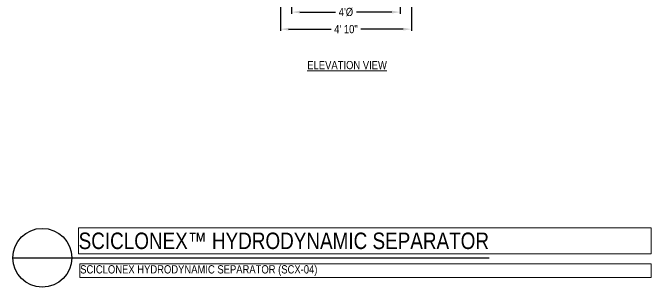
# Model space of a CAD drawing. Extents: x 16 to 201, y 6 to 241.
# Drawn here: x 16.3 to 200.9, y 5.8 to 85.3 of the extents above; entities that cross this region are included whole.
import ezdxf

# ---------------------------------------------------------------- set-up
doc = ezdxf.new("R2010")
doc.units = 0
doc.header["$LTSCALE"] = 10
doc.header["$MEASUREMENT"] = 0
doc.header["$PDMODE"] = 35
doc.layers.get('0').update_dxf_attribs({"linetype": 'CONTINUOUS'})
doc.layers.get('Defpoints').update_dxf_attribs({"linetype": 'CONTINUOUS'})
for name, color, linetype, lineweight in [('CADdetails-1-ANNO', 41, 'CONTINUOUS', 5), ('CADdetails-5-MEDIUM', 4, 'CONTINUOUS', 18), ('CADdetails-6-HEAVY', 6, 'CONTINUOUS', 30)]:
    doc.layers.add(name, color=color, linetype=linetype, lineweight=lineweight)
doc.styles.add('CADdetails-DETAILTITLE', font='ARIALN.TTF', dxfattribs={"height": 4.77})
doc.styles.add('CADdetails-DIMENSIONS', font='ARIALN.TTF', dxfattribs={"height": 2.38})
doc.styles.add('CADdetails-NOTES', font='ARIALN.TTF', dxfattribs={"height": 2.38})
doc.dimstyles.new('CADdetails-DIM', dxfattribs={"dimtxt": 2.38, "dimasz": 2.38, "dimexe": 0.5, "dimexo": 1.5, "dimgap": 1, "dimtad": 1, "dimzin": 0, "dimdsep": 46, "dimtxsty": 'CADdetails-DIMENSIONS', "dimcen": 1, "dimclrd": 256, "dimclre": 256, "dimclrt": 256, "dimadec": 0, "dimazin": 0, "dimtfac": 1, "dimtofl": 0, "dimtmove": 0, "dimatfit": 3, "dimfxl": 1, "dimtolj": 1, "dimtzin": 0, "dimarcsym": 0})

# ---------------------------------------------------------------- blocks, each defined once
blk = doc.blocks.new('*T2')
at = {"layer": 'Defpoints', "color": 8, "linetype": 'ByBlock', "lineweight": 0, "transparency": 16777216}
for p, q in [((0, 0), (165.2, 0)), ((0, 0), (0, -4)), ((165.2, 0), (165.2, -4)), ((0, -4), (165.2, -4))]:
    blk.add_line(p, q, dxfattribs=at)
at = {"layer": 'CADdetails-5-MEDIUM', "transparency": 16777216, "insert": (0.06, -2), "char_height": 2.38, "width": 165.0809, "attachment_point": 4, "style": 'CADdetails-NOTES'}
blk.add_mtext('SCICLONEX HYDRODYNAMIC SEPARATOR (SCX-04)', dxfattribs=at)
blk = doc.blocks.new('*T3')
at = {"layer": 'Defpoints', "color": 8, "linetype": 'ByBlock', "lineweight": 0, "transparency": 16777216}
for p, q in [((0, 0), (165.65, 0)), ((0, 0), (0, -7.56)), ((165.65, 0), (165.65, -7.56)), ((0, -7.56), (165.65, -7.56))]:
    blk.add_line(p, q, dxfattribs=at)
at = {"layer": 'CADdetails-6-HEAVY', "transparency": 16777216, "insert": (0.06, -3.78), "char_height": 4.77, "width": 165.5323, "attachment_point": 4, "style": 'CADdetails-DETAILTITLE'}
blk.add_mtext('SCICLONEX™ HYDRODYNAMIC SEPARATOR', dxfattribs=at)
blk = doc.blocks.new('*D6')
at = {"layer": 'CADdetails-1-ANNO', "lineweight": -2, "transparency": 16777216}
for p, q in [((96.95, 97.38), (96.95, 84.97)), ((128.34, 97.38), (128.34, 84.97)), ((99.33, 85.47), (109.63, 85.47)), ((125.96, 85.47), (115.66, 85.47))]:
    blk.add_line(p, q, dxfattribs=at)
at = {"layer": 'CADdetails-1-ANNO', "transparency": 16777216}
for points in [[(99.33, 85.87), (99.33, 85.08), (96.95, 85.47)], [(125.96, 85.87), (125.96, 85.08), (128.34, 85.47)]]:
    blk.add_solid(points, dxfattribs=at)
at = {"layer": 'Defpoints', "color": 0, "transparency": 16777216}
for p in [(96.95, 98.88), (128.34, 98.88), (128.34, 85.47)]:
    blk.add_point(p, dxfattribs=at)
at = {"layer": 'CADdetails-1-ANNO', "transparency": 16777216, "insert": (112.65, 85.47), "char_height": 2.38, "attachment_point": 5, "style": 'CADdetails-DIMENSIONS'}
blk.add_mtext("\\A1;4'%%C", dxfattribs=at)
blk = doc.blocks.new('*D17')
at = {"layer": 'CADdetails-1-ANNO', "lineweight": -2, "transparency": 16777216}
for p, q in [((93.68, 93.46), (93.68, 80.03)), ((131.61, 93.46), (131.61, 80.03)), ((96.06, 80.53), (108.33, 80.53)), ((129.23, 80.53), (116.96, 80.53))]:
    blk.add_line(p, q, dxfattribs=at)
at = {"layer": 'CADdetails-1-ANNO', "transparency": 16777216}
for points in [[(96.06, 80.93), (96.06, 80.13), (93.68, 80.53)], [(129.23, 80.93), (129.23, 80.13), (131.61, 80.53)]]:
    blk.add_solid(points, dxfattribs=at)
at = {"layer": 'Defpoints', "color": 0, "transparency": 16777216}
for p in [(93.68, 94.96), (131.61, 94.96), (131.61, 80.53)]:
    blk.add_point(p, dxfattribs=at)
at = {"layer": 'CADdetails-1-ANNO', "transparency": 16777216, "insert": (112.65, 80.53), "char_height": 2.38, "attachment_point": 5, "style": 'CADdetails-DIMENSIONS'}
blk.add_mtext('\\A1;4\' 10"', dxfattribs=at)

msp = doc.modelspace()

# ---------------------------------------------------------------- linework, layer by layer
at = {"layer": 'CADdetails-6-HEAVY'}
msp.add_line((16.299, 14.322), (154.104, 14.322), dxfattribs=at)
msp.add_circle((24.826, 14.322), 8.527, dxfattribs=at)

# ---------------------------------------------------------------- block references
for name, p in [('*T3', (35.283, 22.987)), ('*T2', (35.735, 12.622))]:
    msp.add_blockref(name, p)

# ---------------------------------------------------------------- texts
at = {"layer": 'CADdetails-1-ANNO', "insert": (112.981, 71.323), "char_height": 2.38, "attachment_point": 2, "style": 'CADdetails-NOTES'}
msp.add_mtext_dynamic_manual_height_columns('{\\LELEVATION VIEW}', width=45.54415, gutter_width=11.9, heights=[0], dxfattribs=at)

# ---------------------------------------------------------------- dimensions: what is measured, and where the dimension line sits
at = {"layer": 'CADdetails-1-ANNO'}
dim = msp.add_linear_dim(base=(128.341, 85.473), p1=(96.949, 98.88), p2=(128.341, 98.88), angle=180, text="4'%%C", dimstyle='CADdetails-DIM', override={"dimtad": 0}, dxfattribs=at)
dim.commit()
dim.dimension.update_dxf_attribs({"geometry": '*D6', "text_midpoint": (112.645, 85.473)})
dim = msp.add_linear_dim(base=(131.611, 80.529), p1=(93.679, 94.956), p2=(131.611, 94.956), text='4\' 10"', dimstyle='CADdetails-DIM', override={"dimtad": 0}, dxfattribs=at)
dim.commit()
dim.dimension.update_dxf_attribs({"geometry": '*D17', "text_midpoint": (112.645, 80.529), "dimtype": 160})

doc.saveas('drawing.dxf')
